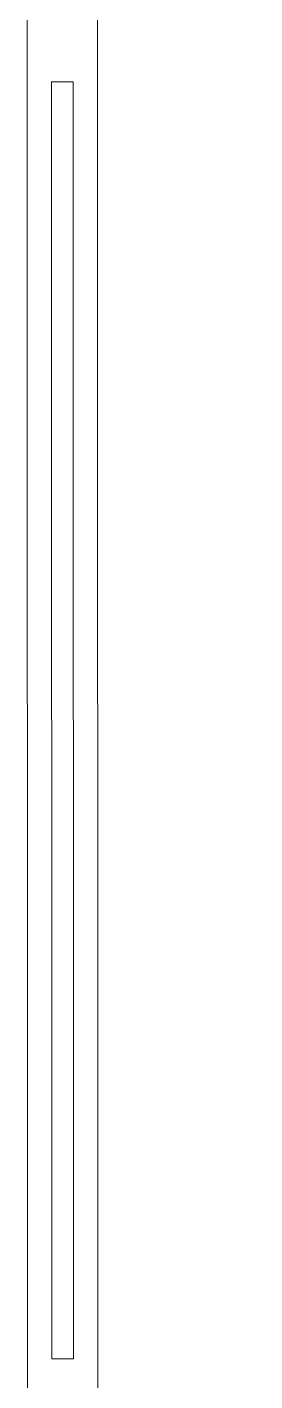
# Model space of a CAD drawing. Header units: millimetres. Extents: x 26027 to 581921, y 7230 to 233891.
# Drawn here: x 514303 to 514514, y 186608 to 187859 of the extents above; entities that cross this region are included whole.
import ezdxf

# ---------------------------------------------------------------- set-up
doc = ezdxf.new("R2010")
doc.units = ezdxf.units.MM
doc.header["$LTSCALE"] = 5
doc.layers.get('0').update_dxf_attribs({"color": 252})
doc.layers.add('Medical Equipment and Furniture', color=252, linetype='Continuous', lineweight=0)
doc.layers.add('Medical Equipment and Furniture1', color=252, linetype='Continuous', lineweight=5)

# ---------------------------------------------------------------- blocks, each defined once
blk = doc.blocks.new('HF16786E-P')
at = {"layer": 'Medical Equipment and Furniture1'}
for p, q in [((0, 0.425), (-2.14, 0.425)), ((-0.48, 0.4025), (-1.66, 0.4025)), ((-1.66, 0.3825), (-1.66, 0.4025)), ((-0.48, 0.3825), (-0.48, 0.4025)), ((-0.48, 0.3825), (-1.66, 0.3825)), ((-0.28, 0.36), (-1.86, 0.36))]:
    blk.add_line(p, q, dxfattribs=at)
for points in [[(-0.48, 0.3825), (-0.48, 0.3825), (-0.48, 0.3825), (-0.48, 0.3825), (-0.48, 0.3825), (-0.48, 0.3825), (-0.48, 0.3825), (-0.48, 0.3825), (-0.48, 0.3825), (-0.48, 0.3825), (-0.48, 0.3825), (-0.48, 0.3825), (-0.48, 0.3825), (-0.48, 0.3825), (-0.48, 0.3825), (-0.48, 0.3825), (-0.48, 0.3825), (-0.48, 0.3825), (-0.48, 0.3825), (-0.48, 0.3825), (-0.48, 0.3825), (-0.48, 0.3825), (-0.48, 0.3825), (-0.48, 0.3825), (-0.48, 0.3825), (-0.48, 0.3825), (-0.48, 0.3825), (-0.48, 0.3825), (-0.48, 0.3825), (-0.48, 0.3825), (-0.48, 0.3825), (-0.48, 0.3825), (-0.48, 0.3825), (-0.48, 0.3825), (-0.48, 0.3825), (-0.48, 0.3825), (-0.48, 0.3825), (-0.48, 0.3825), (-0.48, 0.3825), (-0.48, 0.3825), (-0.48, 0.3825), (-0.48, 0.3825), (-0.48, 0.3825), (-0.48, 0.3825), (-0.48, 0.3825), (-0.48, 0.3825), (-0.48, 0.3825), (-0.48, 0.3825), (-0.48, 0.3825), (-0.48, 0.3825), (-0.48, 0.3825), (-0.48, 0.3825), (-0.48, 0.3825), (-0.48, 0.3825), (-0.48, 0.3825), (-0.48, 0.3825), (-0.48, 0.3825), (-0.48, 0.3825), (-0.48, 0.3825), (-0.48, 0.3825), (-0.48, 0.3825), (-0.48, 0.3825), (-0.48, 0.3825), (-0.48, 0.3825), (-0.48, 0.3825), (-0.48, 0.3825), (-0.48, 0.3825), (-0.48, 0.3825), (-0.48, 0.3825), (-0.48, 0.3825), (-0.48, 0.3825), (-0.48, 0.3825), (-0.48, 0.3825), (-0.48, 0.3825), (-0.48, 0.3825), (-0.48, 0.3825), (-0.48, 0.3825), (-0.48, 0.3825), (-0.48, 0.3825), (-0.48, 0.3825), (-0.48, 0.3825), (-0.48, 0.3825), (-0.48, 0.3825), (-0.48, 0.3825), (-0.48, 0.3825), (-0.48, 0.3825), (-0.48, 0.3825), (-0.48, 0.3825), (-0.48, 0.3825), (-0.48, 0.3825), (-0.48, 0.3825), (-0.48, 0.3825), (-0.48, 0.3825), (-0.48, 0.3825), (-0.48, 0.3825), (-0.48, 0.3825), (-0.48, 0.3825), (-0.48, 0.3825), (-0.48, 0.3825), (-0.48, 0.3825), (-0.48, 0.3825), (-0.48, 0.3825), (-0.48, 0.3825), (-0.48, 0.3825), (-0.48, 0.3825), (-0.48, 0.3825), (-0.48, 0.3825), (-0.48, 0.3825), (-0.48, 0.3825), (-0.48, 0.3825), (-0.48, 0.3825), (-0.48, 0.3825), (-0.48, 0.3825), (-0.48, 0.3825), (-0.48, 0.3825), (-0.48, 0.3825), (-0.48, 0.3825), (-0.48, 0.3825), (-0.48, 0.3825), (-0.48, 0.3825), (-0.48, 0.3825), (-0.48, 0.3825), (-0.48, 0.3825), (-0.48, 0.3825), (-0.48, 0.3825), (-0.48, 0.3825), (-0.48, 0.3825), (-0.48, 0.3825), (-0.48, 0.3825), (-0.48, 0.3825), (-0.48, 0.3825), (-0.48, 0.3825), (-0.48, 0.3825), (-0.48, 0.3825), (-0.48, 0.3825), (-0.48, 0.3825), (-0.48, 0.3825), (-0.48, 0.3825), (-0.48, 0.3825), (-0.48, 0.3825), (-0.48, 0.3825), (-0.48, 0.3825), (-0.48, 0.3825), (-0.48, 0.3825), (-0.48, 0.3825), (-0.48, 0.3825), (-0.48, 0.3825), (-0.48, 0.3825), (-0.48, 0.3825), (-0.48, 0.3825), (-0.48, 0.3825), (-0.48, 0.3825), (-0.48, 0.3825), (-0.48, 0.3825), (-0.48, 0.3825), (-0.48, 0.3825), (-0.48, 0.3825), (-0.48, 0.3825), (-0.48, 0.3825), (-0.48, 0.3825), (-0.48, 0.3825), (-0.48, 0.3825), (-0.48, 0.3825), (-0.48, 0.3825), (-0.48, 0.3825), (-0.48, 0.3825), (-0.48, 0.3825), (-0.48, 0.3825), (-0.48, 0.3825), (-0.48, 0.3825), (-0.48, 0.3825), (-0.48, 0.3825), (-0.48, 0.3825), (-0.48, 0.3825), (-0.48, 0.3825), (-0.48, 0.3825), (-0.48, 0.3825), (-0.48, 0.3825), (-0.48, 0.3825), (-0.48, 0.3825), (-0.48, 0.3825), (-0.48, 0.3825), (-0.48, 0.3825), (-0.48, 0.3825), (-0.48, 0.3825), (-0.48, 0.3825), (-0.48, 0.3825), (-0.48, 0.3825), (-0.48, 0.3825), (-0.48, 0.3825), (-0.48, 0.3825), (-0.48, 0.3825), (-0.48, 0.3825), (-0.48, 0.3825), (-0.48, 0.3825), (-0.48, 0.3825), (-0.48, 0.3825), (-0.48, 0.3825), (-0.48, 0.3825), (-0.48, 0.3825), (-0.48, 0.3825), (-0.48, 0.3825), (-0.48, 0.3825), (-0.48, 0.3825), (-0.48, 0.3825), (-0.48, 0.3825), (-0.48, 0.3825), (-0.48, 0.3825), (-0.48, 0.3825), (-0.48, 0.3825), (-0.48, 0.3825), (-0.48, 0.3825), (-0.48, 0.3825), (-0.48, 0.3825), (-0.48, 0.3825), (-0.48, 0.3825), (-0.48, 0.3825), (-0.48, 0.3825), (-0.48, 0.3825)], [(-0.48, 0.3825), (-0.48, 0.3825), (-0.48, 0.3825), (-0.48, 0.3825), (-0.48, 0.3825), (-0.48, 0.3825), (-0.48, 0.3825), (-0.48, 0.3825), (-0.48, 0.3825), (-0.48, 0.3825), (-0.48, 0.3825), (-0.48, 0.3825), (-0.48, 0.3825), (-0.48, 0.3825), (-0.48, 0.3825), (-0.48, 0.3825), (-0.48, 0.3825), (-0.48, 0.3825), (-0.48, 0.3825), (-0.48, 0.3825), (-0.48, 0.3825), (-0.48, 0.3825), (-0.48, 0.3825), (-0.48, 0.3825), (-0.48, 0.3825), (-0.48, 0.3825), (-0.48, 0.3825), (-0.48, 0.3825), (-0.48, 0.3825), (-0.48, 0.3825), (-0.48, 0.3825), (-0.48, 0.3825), (-0.48, 0.3825), (-0.48, 0.3825), (-0.48, 0.3825), (-0.48, 0.3825), (-0.48, 0.3825), (-0.48, 0.3825), (-0.48, 0.3825), (-0.48, 0.3825), (-0.48, 0.3825), (-0.48, 0.3825), (-0.48, 0.3825), (-0.48, 0.3825), (-0.48, 0.3825), (-0.48, 0.3825), (-0.48, 0.3825), (-0.48, 0.3825), (-0.48, 0.3825), (-0.48, 0.3825), (-0.48, 0.3825), (-0.48, 0.3825), (-0.48, 0.3825), (-0.48, 0.3825), (-0.48, 0.3825), (-0.48, 0.3825), (-0.48, 0.3825), (-0.48, 0.3825), (-0.48, 0.3825), (-0.48, 0.3825), (-0.48, 0.3825), (-0.48, 0.3825), (-0.48, 0.3825), (-0.48, 0.3825), (-0.48, 0.3825), (-0.48, 0.3825), (-0.48, 0.3825), (-0.48, 0.3825), (-0.48, 0.3825), (-0.48, 0.3825), (-0.48, 0.3825), (-0.48, 0.3825), (-0.48, 0.3825), (-0.48, 0.3825), (-0.48, 0.3825), (-0.48, 0.3825), (-0.48, 0.3825), (-0.48, 0.3825), (-0.48, 0.3825), (-0.48, 0.3825), (-0.48, 0.3825), (-0.48, 0.3825), (-0.48, 0.3825), (-0.48, 0.3825), (-0.48, 0.3825), (-0.48, 0.3825), (-0.48, 0.3825), (-0.48, 0.3825), (-0.48, 0.3825), (-0.48, 0.3825), (-0.48, 0.3825), (-0.48, 0.3825), (-0.48, 0.3825), (-0.48, 0.3825), (-0.48, 0.3825), (-0.48, 0.3825), (-0.48, 0.3825), (-0.48, 0.3825), (-0.48, 0.3825), (-0.48, 0.3825), (-0.48, 0.3825), (-0.48, 0.3825), (-0.48, 0.3825), (-0.48, 0.3825), (-0.48, 0.3825), (-0.48, 0.3825), (-0.48, 0.3825), (-0.48, 0.3825), (-0.48, 0.3825), (-0.48, 0.3825), (-0.48, 0.3825), (-0.48, 0.3825), (-0.48, 0.3825), (-0.48, 0.3825), (-0.48, 0.3825), (-0.48, 0.3825), (-0.48, 0.3825), (-0.48, 0.3825), (-0.48, 0.3825), (-0.48, 0.3825), (-0.48, 0.3825), (-0.48, 0.3825), (-0.48, 0.3825), (-0.48, 0.3825), (-0.48, 0.3825), (-0.48, 0.3825), (-0.48, 0.3825), (-0.48, 0.3825), (-0.48, 0.3825), (-0.48, 0.3825), (-0.48, 0.3825), (-0.48, 0.3825), (-0.48, 0.3825), (-0.48, 0.3825), (-0.48, 0.3825), (-0.48, 0.3825), (-0.48, 0.3825), (-0.48, 0.3825), (-0.48, 0.3825), (-0.48, 0.3825), (-0.48, 0.3825), (-0.48, 0.3825), (-0.48, 0.3825), (-0.48, 0.3825), (-0.48, 0.3825), (-0.48, 0.3825), (-0.48, 0.3825), (-0.48, 0.3825), (-0.48, 0.3825), (-0.48, 0.3825), (-0.48, 0.3825), (-0.48, 0.3825), (-0.48, 0.3825), (-0.48, 0.3825), (-0.48, 0.3825), (-0.48, 0.3825), (-0.48, 0.3825), (-0.48, 0.3825), (-0.48, 0.3825), (-0.48, 0.3825), (-0.48, 0.3825), (-0.48, 0.3825), (-0.48, 0.3825), (-0.48, 0.3825), (-0.48, 0.3825), (-0.48, 0.3825), (-0.48, 0.3825), (-0.48, 0.3825), (-0.48, 0.3825), (-0.48, 0.3825), (-0.48, 0.3825), (-0.48, 0.3825), (-0.48, 0.3825), (-0.48, 0.3825), (-0.48, 0.3825), (-0.48, 0.3825), (-0.48, 0.3825), (-0.48, 0.3825), (-0.48, 0.3825), (-0.48, 0.3825), (-0.48, 0.3825), (-0.48, 0.3825), (-0.48, 0.3825), (-0.48, 0.3825), (-0.48, 0.3825), (-0.48, 0.3825), (-0.48, 0.3825), (-0.48, 0.3825), (-0.48, 0.3825), (-0.48, 0.3825), (-0.48, 0.3825), (-0.48, 0.3825), (-0.48, 0.3825), (-0.48, 0.3825), (-0.48, 0.3825), (-0.48, 0.3825), (-0.48, 0.3825), (-0.48, 0.3825), (-0.48, 0.3825), (-0.48, 0.3825), (-0.48, 0.3825), (-0.48, 0.3825), (-0.48, 0.3825), (-0.48, 0.3825), (-0.48, 0.3825), (-0.48, 0.3825), (-0.48, 0.3825), (-0.48, 0.3825), (-0.48, 0.3825), (-0.48, 0.3825), (-0.48, 0.3825), (-0.48, 0.3825), (-0.48, 0.3825), (-0.48, 0.3825)], [(-0.48, 0.3825), (-0.48, 0.3825), (-0.48, 0.3825), (-0.48, 0.3825), (-0.48, 0.3825), (-0.48, 0.3825), (-0.48, 0.3825), (-0.48, 0.3825), (-0.48, 0.3825), (-0.48, 0.3825), (-0.48, 0.3825), (-0.48, 0.3825), (-0.48, 0.3825), (-0.48, 0.3825), (-0.48, 0.3825), (-0.48, 0.3825), (-0.48, 0.3825), (-0.48, 0.3825), (-0.48, 0.3825), (-0.48, 0.3825), (-0.48, 0.3825), (-0.48, 0.3825), (-0.48, 0.3825), (-0.48, 0.3825), (-0.48, 0.3825), (-0.48, 0.3825), (-0.48, 0.3825), (-0.48, 0.3825), (-0.48, 0.3825), (-0.48, 0.3825), (-0.48, 0.3825), (-0.48, 0.3825), (-0.48, 0.3825), (-0.48, 0.3825), (-0.48, 0.3825), (-0.48, 0.3825), (-0.48, 0.3825), (-0.48, 0.3825), (-0.48, 0.3825), (-0.48, 0.3825), (-0.48, 0.3825), (-0.48, 0.3825), (-0.48, 0.3825), (-0.48, 0.3825), (-0.48, 0.3825), (-0.48, 0.3825), (-0.48, 0.3825), (-0.48, 0.3825), (-0.48, 0.3825), (-0.48, 0.3825), (-0.48, 0.3825), (-0.48, 0.3825), (-0.48, 0.3825), (-0.48, 0.3825), (-0.48, 0.3825), (-0.48, 0.3825), (-0.48, 0.3825), (-0.48, 0.3825), (-0.48, 0.3825), (-0.48, 0.3825), (-0.48, 0.3825), (-0.48, 0.3825), (-0.48, 0.3825), (-0.48, 0.3825), (-0.48, 0.3825), (-0.48, 0.3825), (-0.48, 0.3825), (-0.48, 0.3825), (-0.48, 0.3825), (-0.48, 0.3825), (-0.48, 0.3825), (-0.48, 0.3825), (-0.48, 0.3825), (-0.48, 0.3825), (-0.48, 0.3825), (-0.48, 0.3825), (-0.48, 0.3825), (-0.48, 0.3825), (-0.48, 0.3825), (-0.48, 0.3825), (-0.48, 0.3825), (-0.48, 0.3825), (-0.48, 0.3825), (-0.48, 0.3825), (-0.48, 0.3825), (-0.48, 0.3825), (-0.48, 0.3825), (-0.48, 0.3825), (-0.48, 0.3825), (-0.48, 0.3825), (-0.48, 0.3825), (-0.48, 0.3825), (-0.48, 0.3825), (-0.48, 0.3825), (-0.48, 0.3825), (-0.48, 0.3825), (-0.48, 0.3825), (-0.48, 0.3825), (-0.48, 0.3825), (-0.48, 0.3825), (-0.48, 0.3825), (-0.48, 0.3825), (-0.48, 0.3825), (-0.48, 0.3825), (-0.48, 0.3825), (-0.48, 0.3825), (-0.48, 0.3825), (-0.48, 0.3825), (-0.48, 0.3825), (-0.48, 0.3825), (-0.48, 0.3825), (-0.48, 0.3825), (-0.48, 0.3825), (-0.48, 0.3825), (-0.48, 0.3825), (-0.48, 0.3825), (-0.48, 0.3825), (-0.48, 0.3825), (-0.48, 0.3825), (-0.48, 0.3825), (-0.48, 0.3825), (-0.48, 0.3825), (-0.48, 0.3825), (-0.48, 0.3825), (-0.48, 0.3825), (-0.48, 0.3825), (-0.48, 0.3825), (-0.48, 0.3825), (-0.48, 0.3825), (-0.48, 0.3825), (-0.48, 0.3825), (-0.48, 0.3825), (-0.48, 0.3825), (-0.48, 0.3825), (-0.48, 0.3825), (-0.48, 0.3825), (-0.48, 0.3825), (-0.48, 0.3825), (-0.48, 0.3825), (-0.48, 0.3825), (-0.48, 0.3825), (-0.48, 0.3825), (-0.48, 0.3825), (-0.48, 0.3825), (-0.48, 0.3825), (-0.48, 0.3825), (-0.48, 0.3825), (-0.48, 0.3825), (-0.48, 0.3825), (-0.48, 0.3825), (-0.48, 0.3825), (-0.48, 0.3825), (-0.48, 0.3825), (-0.48, 0.3825), (-0.48, 0.3825), (-0.48, 0.3825), (-0.48, 0.3825), (-0.48, 0.3825), (-0.48, 0.3825), (-0.48, 0.3825), (-0.48, 0.3825), (-0.48, 0.3825), (-0.48, 0.3825), (-0.48, 0.3825), (-0.48, 0.3825), (-0.48, 0.3825), (-0.48, 0.3825), (-0.48, 0.3825), (-0.48, 0.3825), (-0.48, 0.3825), (-0.48, 0.3825), (-0.48, 0.3825), (-0.48, 0.3825), (-0.48, 0.3825), (-0.48, 0.3825), (-0.48, 0.3825), (-0.48, 0.3825), (-0.48, 0.3825), (-0.48, 0.3825), (-0.48, 0.3825), (-0.48, 0.3825), (-0.48, 0.3825), (-0.48, 0.3825), (-0.48, 0.3825), (-0.48, 0.3825), (-0.48, 0.3825), (-0.48, 0.3825), (-0.48, 0.3825), (-0.48, 0.3825), (-0.48, 0.3825), (-0.48, 0.3825), (-0.48, 0.3825), (-0.48, 0.3825), (-0.48, 0.3825), (-0.48, 0.3825), (-0.48, 0.3825), (-0.48, 0.3825), (-0.48, 0.3825), (-0.48, 0.3825), (-0.48, 0.3825), (-0.48, 0.3825), (-0.48, 0.3825), (-0.48, 0.3825), (-0.48, 0.3825), (-0.48, 0.3825), (-0.48, 0.3825), (-0.48, 0.3825), (-0.48, 0.3825), (-0.48, 0.3825), (-0.48, 0.3825), (-0.48, 0.3825), (-0.48, 0.3825), (-0.48, 0.3825), (-0.48, 0.3825), (-0.48, 0.3825), (-0.48, 0.3825), (-0.48, 0.3825), (-0.48, 0.3825), (-0.48, 0.3825), (-0.48, 0.3825), (-0.48, 0.3825), (-0.48, 0.3825), (-0.48, 0.3825), (-0.48, 0.3825), (-0.48, 0.3825), (-0.48, 0.3825), (-0.48, 0.3825), (-0.48, 0.3825), (-0.48, 0.3825), (-0.48, 0.3825), (-0.48, 0.3825), (-0.48, 0.3825), (-0.48, 0.3825), (-0.48, 0.3825), (-0.48, 0.3825), (-0.48, 0.3825), (-0.48, 0.3825), (-0.48, 0.3825), (-0.48, 0.3825), (-0.48, 0.3825), (-0.48, 0.3825), (-0.48, 0.3825), (-0.48, 0.3825), (-0.48, 0.3825), (-0.48, 0.3825), (-0.48, 0.3825), (-0.48, 0.3825), (-0.48, 0.3825), (-0.48, 0.3825), (-0.48, 0.3825), (-0.48, 0.3825), (-0.48, 0.3825), (-0.48, 0.3825), (-0.48, 0.3825), (-0.48, 0.3825), (-0.48, 0.3825), (-0.48, 0.3825), (-0.48, 0.3825), (-0.48, 0.3825), (-0.48, 0.3825), (-0.48, 0.3825), (-0.48, 0.3825), (-0.48, 0.3825), (-0.48, 0.3825), (-0.48, 0.3825), (-0.48, 0.3825), (-0.48, 0.3825), (-0.48, 0.3825), (-0.48, 0.3825), (-0.48, 0.3825), (-0.48, 0.3825), (-0.48, 0.3825), (-0.48, 0.3825), (-0.48, 0.3825), (-0.48, 0.3825), (-0.48, 0.3825), (-0.48, 0.3825)]]:
    blk.add_lwpolyline(points, close=True, dxfattribs=at)
for points in [[(-0.48, 0.3825), (-0.48, 0.3825), (-0.48, 0.3825), (-0.48, 0.3825), (-0.48, 0.3825), (-0.48, 0.3825), (-0.48, 0.3825), (-0.48, 0.3825)], [(-0.48, 0.3825), (-0.48, 0.3825), (-0.48, 0.3825), (-0.48, 0.3825), (-0.48, 0.3825), (-0.48, 0.3825), (-0.48, 0.3825), (-0.48, 0.3825), (-0.48, 0.3825), (-0.48, 0.3825), (-0.48, 0.3825), (-0.48, 0.3825), (-0.48, 0.3825), (-0.48, 0.3825), (-0.48, 0.3825), (-0.48, 0.3825), (-0.48, 0.3825), (-0.48, 0.3825), (-0.48, 0.3825), (-0.48, 0.3825), (-0.48, 0.3825), (-0.48, 0.3825), (-0.48, 0.3825), (-0.48, 0.3825), (-0.48, 0.3825), (-0.48, 0.3825), (-0.48, 0.3825), (-0.48, 0.3825), (-0.48, 0.3825), (-0.48, 0.3825), (-0.48, 0.3825), (-0.48, 0.3825), (-0.48, 0.3825), (-0.48, 0.3825), (-0.48, 0.3825), (-0.48, 0.3825), (-0.48, 0.3825), (-0.48, 0.3825), (-0.48, 0.3825), (-0.48, 0.3825), (-0.48, 0.3825), (-0.48, 0.3825), (-0.48, 0.3825), (-0.48, 0.3825), (-0.48, 0.3825), (-0.48, 0.3825), (-0.48, 0.3825), (-0.48, 0.3825), (-0.48, 0.3825), (-0.48, 0.3825), (-0.48, 0.3825), (-0.48, 0.3825), (-0.48, 0.3825), (-0.48, 0.3825), (-0.48, 0.3825), (-0.48, 0.3825), (-0.48, 0.3825), (-0.48, 0.3825), (-0.48, 0.3825), (-0.48, 0.3825), (-0.48, 0.3825), (-0.48, 0.3825), (-0.48, 0.3825), (-0.48, 0.3825), (-0.48, 0.3825), (-0.48, 0.3825), (-0.48, 0.3825), (-0.48, 0.3825), (-0.48, 0.3825), (-0.48, 0.3825), (-0.48, 0.3825), (-0.48, 0.3825), (-0.48, 0.3825), (-0.48, 0.3825), (-0.48, 0.3825), (-0.48, 0.3825), (-0.48, 0.3825), (-0.48, 0.3825), (-0.48, 0.3825), (-0.48, 0.3825), (-0.48, 0.3825), (-0.48, 0.3825), (-0.48, 0.3825), (-0.48, 0.3825), (-0.48, 0.3825), (-0.48, 0.3825), (-0.48, 0.3825), (-0.48, 0.3825), (-0.48, 0.3825), (-0.48, 0.3825), (-0.48, 0.3825), (-0.48, 0.3825), (-0.48, 0.3825), (-0.48, 0.3825), (-0.48, 0.3825), (-0.48, 0.3825), (-0.48, 0.3825), (-0.48, 0.3825), (-0.48, 0.3825), (-0.48, 0.3825), (-0.48, 0.3825), (-0.48, 0.3825), (-0.48, 0.3825), (-0.48, 0.3825), (-0.48, 0.3825), (-0.48, 0.3825), (-0.48, 0.3825), (-0.48, 0.3825), (-0.48, 0.3825), (-0.48, 0.3825), (-0.48, 0.3825)], [(-0.48, 0.3825), (-0.48, 0.3825), (-0.48, 0.3825), (-0.48, 0.3825), (-0.48, 0.3825), (-0.48, 0.3825), (-0.48, 0.3825), (-0.48, 0.3825), (-0.48, 0.3825), (-0.48, 0.3825), (-0.48, 0.3825), (-0.48, 0.3825), (-0.48, 0.3825), (-0.48, 0.3825), (-0.48, 0.3825), (-0.48, 0.3825), (-0.48, 0.3825)], [(-0.48, 0.3825), (-0.48, 0.3825), (-0.48, 0.3825), (-0.48, 0.3825), (-0.48, 0.3825), (-0.48, 0.3825), (-0.48, 0.3825)], [(-0.48, 0.3825), (-0.48, 0.3825), (-0.48, 0.3825), (-0.48, 0.3825), (-0.48, 0.3825), (-0.48, 0.3825), (-0.48, 0.3825), (-0.48, 0.3825), (-0.48, 0.3825), (-0.48, 0.3825), (-0.48, 0.3825), (-0.48, 0.3825)], [(-0.48, 0.3825), (-0.48, 0.3825), (-0.48, 0.3825), (-0.48, 0.3825), (-0.48, 0.3825), (-0.48, 0.3825), (-0.48, 0.3825), (-0.48, 0.3825), (-0.48, 0.3825), (-0.48, 0.3825), (-0.48, 0.3825), (-0.48, 0.3825), (-0.48, 0.3825), (-0.48, 0.3825), (-0.48, 0.3825), (-0.48, 0.3825), (-0.48, 0.3825), (-0.48, 0.3825), (-0.48, 0.3825), (-0.48, 0.3825), (-0.48, 0.3825), (-0.48, 0.3825), (-0.48, 0.3825), (-0.48, 0.3825), (-0.48, 0.3825), (-0.48, 0.3825), (-0.48, 0.3825), (-0.48, 0.3825), (-0.48, 0.3825), (-0.48, 0.3825), (-0.48, 0.3825), (-0.48, 0.3825), (-0.48, 0.3825), (-0.48, 0.3825), (-0.48, 0.3825), (-0.48, 0.3825), (-0.48, 0.3825), (-0.48, 0.3825), (-0.48, 0.3825), (-0.48, 0.3825), (-0.48, 0.3825), (-0.48, 0.3825), (-0.48, 0.3825), (-0.48, 0.3825), (-0.48, 0.3825), (-0.48, 0.3825), (-0.48, 0.3825), (-0.48, 0.3825), (-0.48, 0.3825), (-0.48, 0.3825), (-0.48, 0.3825), (-0.48, 0.3825), (-0.48, 0.3825), (-0.48, 0.3825), (-0.48, 0.3825), (-0.48, 0.3825), (-0.48, 0.3825), (-0.48, 0.3825), (-0.48, 0.3825), (-0.48, 0.3825), (-0.48, 0.3825), (-0.48, 0.3825), (-0.48, 0.3825), (-0.48, 0.3825), (-0.48, 0.3825), (-0.48, 0.3825), (-0.48, 0.3825), (-0.48, 0.3825), (-0.48, 0.3825), (-0.48, 0.3825), (-0.48, 0.3825), (-0.48, 0.3825), (-0.48, 0.3825), (-0.48, 0.3825), (-0.48, 0.3825), (-0.48, 0.3825), (-0.48, 0.3825), (-0.48, 0.3825), (-0.48, 0.3825), (-0.48, 0.3825), (-0.48, 0.3825), (-0.48, 0.3825), (-0.48, 0.3825), (-0.48, 0.3825), (-0.48, 0.3825), (-0.48, 0.3825), (-0.48, 0.3825), (-0.48, 0.3825), (-0.48, 0.3825)], [(-0.48, 0.3825), (-0.48, 0.3825), (-0.48, 0.3825), (-0.48, 0.3825), (-0.48, 0.3825), (-0.48, 0.3825), (-0.48, 0.3825), (-0.48, 0.3825), (-0.48, 0.3825), (-0.48, 0.3825), (-0.48, 0.3825), (-0.48, 0.3825), (-0.48, 0.3825), (-0.48, 0.3825), (-0.48, 0.3825), (-0.48, 0.3825), (-0.48, 0.3825), (-0.48, 0.3825), (-0.48, 0.3825), (-0.48, 0.3825), (-0.48, 0.3825), (-0.48, 0.3825), (-0.48, 0.3825), (-0.48, 0.3825), (-0.48, 0.3825), (-0.48, 0.3825), (-0.48, 0.3825), (-0.48, 0.3825), (-0.48, 0.3825), (-0.48, 0.3825), (-0.48, 0.3825), (-0.48, 0.3825), (-0.48, 0.3825), (-0.48, 0.3825), (-0.48, 0.3825), (-0.48, 0.3825), (-0.48, 0.3825), (-0.48, 0.3825), (-0.48, 0.3825), (-0.48, 0.3825), (-0.48, 0.3825), (-0.48, 0.3825), (-0.48, 0.3825), (-0.48, 0.3825), (-0.48, 0.3825), (-0.48, 0.3825), (-0.48, 0.3825), (-0.48, 0.3825), (-0.48, 0.3825), (-0.48, 0.3825), (-0.48, 0.3825), (-0.48, 0.3825), (-0.48, 0.3825), (-0.48, 0.3825)], [(-0.48, 0.3825), (-0.48, 0.3825), (-0.48, 0.3825), (-0.48, 0.3825), (-0.48, 0.3825), (-0.48, 0.3825), (-0.48, 0.3825), (-0.48, 0.3825), (-0.48, 0.3825), (-0.48, 0.3825)], [(-0.48, 0.3825), (-0.48, 0.3825), (-0.48, 0.3825), (-0.48, 0.3825), (-0.48, 0.3825), (-0.48, 0.3825), (-0.48, 0.3825), (-0.48, 0.3825), (-0.48, 0.3825), (-0.48, 0.3825)], [(-0.48, 0.3825), (-0.48, 0.3825), (-0.48, 0.3825), (-0.48, 0.3825), (-0.48, 0.3825), (-0.48, 0.3825), (-0.48, 0.3825), (-0.48, 0.3825), (-0.48, 0.3825), (-0.48, 0.3825), (-0.48, 0.3825), (-0.48, 0.3825), (-0.48, 0.3825), (-0.48, 0.3825), (-0.48, 0.3825)], [(-0.48, 0.3825), (-0.48, 0.3825), (-0.48, 0.3825), (-0.48, 0.3825), (-0.48, 0.3825), (-0.48, 0.3825), (-0.48, 0.3825), (-0.48, 0.3825), (-0.48, 0.3825), (-0.48, 0.3825)], [(-0.48, 0.3825), (-0.48, 0.3825), (-0.48, 0.3825), (-0.48, 0.3825), (-0.48, 0.3825), (-0.48, 0.3825), (-0.48, 0.3825)], [(-0.48, 0.3825), (-0.48, 0.3825), (-0.48, 0.3825), (-0.48, 0.3825), (-0.48, 0.3825), (-0.48, 0.3825), (-0.48, 0.3825), (-0.48, 0.3825), (-0.48, 0.3825), (-0.48, 0.3825)], [(-0.48, 0.3825), (-0.48, 0.3825), (-0.48, 0.3825), (-0.48, 0.3825), (-0.48, 0.3825), (-0.48, 0.3825), (-0.48, 0.3825), (-0.48, 0.3825), (-0.48, 0.3825), (-0.48, 0.3825), (-0.48, 0.3825), (-0.48, 0.3825), (-0.48, 0.3825), (-0.48, 0.3825), (-0.48, 0.3825), (-0.48, 0.3825), (-0.48, 0.3825), (-0.48, 0.3825)], [(-0.48, 0.3825), (-0.48, 0.3825), (-0.48, 0.3825), (-0.48, 0.3825), (-0.48, 0.3825), (-0.48, 0.3825), (-0.48, 0.3825), (-0.48, 0.3825), (-0.48, 0.3825)]]:
    blk.add_lwpolyline(points, dxfattribs=at)
blk = doc.blocks.new('HF12177-P')
for p, q in [((-0.0196, -0.007), (-0.1885, 0.2255)), ((0, 0), (-0.1724, 0.2372)), ((0, 0), (0.1724, 0.2372)), ((0.0196, -0.007), (0.1885, 0.2255)), ((-0.112, -0.007), (0.112, -0.007)), ((-0.1, -0.007), (-0.1, -0.027)), ((0.1, -0.007), (0.1, -0.027)), ((-0.12, -0.015), (-0.12, -0.019)), ((0.12, -0.015), (0.12, -0.019)), ((-0.0631, -0.027), (-0.2951, -0.1024)), ((-0.01, -0.0308), (-0.2889, -0.1214)), ((-0.112, -0.027), (0.112, -0.027)), ((-0.01, -0.0308), (-0.01, -0.324)), ((0.01, -0.0308), (0.01, -0.324)), ((0.01, -0.0308), (0.2889, -0.1214)), ((0.0631, -0.027), (0.2951, -0.1024))]:
    blk.add_line(p, q)
for centre, radius, start, end in [((-0.1852, 0.2378), 0.03, 325.4712, 286.5288), ((0.1852, 0.2378), 0.03, 253.4712, 214.5288), ((0, -0.017), 0.315, 125.6267, 126.3733), ((-0.1788, 0.2325), 0.008, 36, 125.6267), ((0.1788, 0.2325), 0.008, 54.3733, 144), ((0, -0.017), 0.315, 53.6267, 54.3733), ((-0.1821, 0.2302), 0.008, 126.3733, 216), ((0.1821, 0.2302), 0.008, 324, 53.6267), ((-0.112, -0.015), 0.008, 90, 180), ((0.112, -0.015), 0.008, 0, 90), ((-0.112, -0.019), 0.008, 180, 270), ((0.112, -0.019), 0.008, 270, 0), ((-0.2996, -0.1144), 0.03, 37.4712, 358.5288), ((-0.2926, -0.11), 0.008, 108, 197.6267), ((0, -0.017), 0.315, 197.6267, 198.3733), ((-0.2914, -0.1138), 0.008, 198.3733, 288)]:
    blk.add_arc(centre, radius, start, end)

msp = doc.modelspace()

# ---------------------------------------------------------------- block references
at = {"layer": 'Medical Equipment and Furniture', "lineweight": 0, "xscale": 1000, "yscale": 1000, "zscale": 1000, "rotation": 270.0149936594165}
msp.add_blockref('HF16786E-P', (513943.7, 186148.3, 0), dxfattribs=at)
at = {"layer": 'Medical Equipment and Furniture', "extrusion": (-1.92689e-13, -1.39405e-12, -1), "xscale": -1000, "yscale": 1000, "zscale": -1000, "rotation": 90.01496832471715}
msp.add_blockref('HF12177-P', (-514752.4, 186414.9, 0), dxfattribs=at)

doc.saveas('drawing.dxf')
